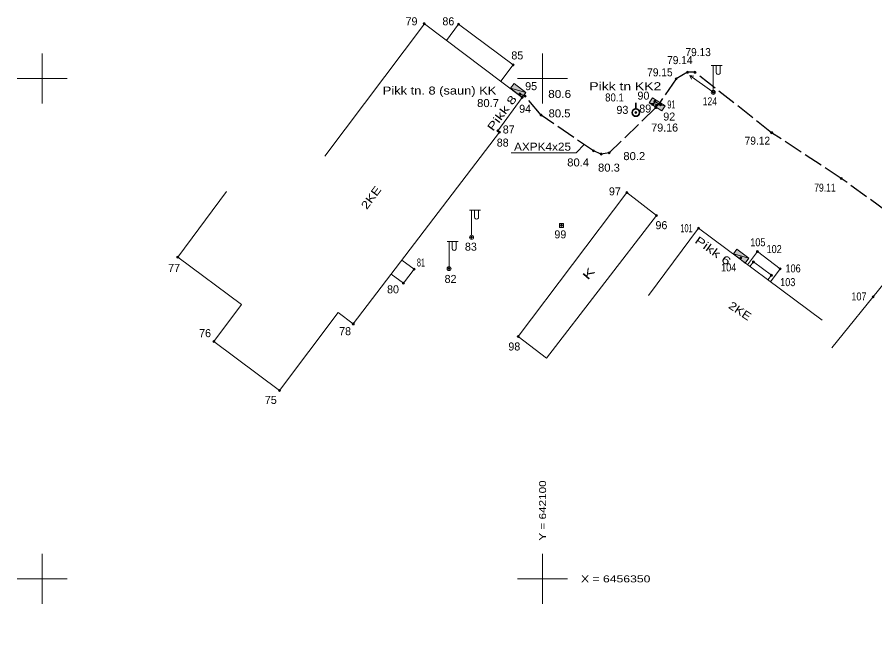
# Model space of a CAD drawing. Extents: x 642048 to 642352, y 6456237 to 6456686.
# Drawn here: x 642047.5 to 642133.2, y 6456344.8 to 6456406.1 of the extents above; entities that cross this region are included whole.
import ezdxf
from ezdxf.enums import TextEntityAlignment as Align

# ---------------------------------------------------------------- set-up
doc = ezdxf.new("R2010")
doc.units = 0
doc.header["$LTSCALE"] = 0.32
doc.header["$PDMODE"] = 32
doc.header["$PDSIZE"] = 0.16
doc.linetypes.add('LONG_DASHED', pattern=[7.5, 6, -1.5])
for name, color, linetype, lineweight in [('1', 7, 'Continuous', 13), ('11', 7, 'Continuous', 13), ('12', 7, 'Continuous', 13), ('2', 7, 'Continuous', 13), ('21', 7, 'Continuous', 13), ('27', 7, 'Continuous', 13), ('28', 7, 'Continuous', 13), ('40', 7, 'Continuous', 35), ('49', 7, 'Continuous', 13), ('54', 7, 'Continuous', 13), ('61', 7, 'Continuous', 13)]:
    doc.layers.add(name, color=color, linetype=linetype, lineweight=lineweight)
doc.layers.add('57', color=7, linetype='Continuous')
doc.layers.add('62', color=7, linetype='Continuous')

msp = doc.modelspace()

# ---------------------------------------------------------------- hatches: boundary and pattern name
at = {"layer": '27'}
for points in [[(642096.78, 6456399.03), (642097.15, 6456399.51), (642098.33, 6456398.59)], [(642096.78, 6456399.03), (642098.33, 6456398.59), (642097.97, 6456398.11)], [(642110.66, 6456397.55), (642110.97, 6456398.06), (642112.25, 6456397.26)], [(642110.66, 6456397.55), (642112.25, 6456397.26), (642111.93, 6456396.76)], [(642119.06, 6456382.47), (642119.42, 6456382.95), (642120.61, 6456382.04)], [(642119.06, 6456382.47), (642120.61, 6456382.04), (642120.25, 6456381.56)]]:
    msp.add_hatch(color=256, dxfattribs=at).paths.add_polyline_path(points)
at = {"layer": '54'}
for points in [[(642088.27, 6456405.47, 1), (642088.07, 6456405.47, 1)], [(642091.71, 6456405.42, 1), (642091.51, 6456405.42, 1)], [(642097.15, 6456401.35, 1), (642096.95, 6456401.35, 1)], [(642114.59, 6456400.61, 1), (642114.39, 6456400.61, 1)], [(642115.32, 6456400.61, 1), (642115.12, 6456400.61, 1)], [(642113.46, 6456399.95, 1), (642113.26, 6456399.95, 1)], [(642117.16, 6456398.6, 1), (642116.96, 6456398.6, 1)], [(642097.82, 6456398.46, 1), (642097.62, 6456398.46, 1)], [(642097.84, 6456398.44, 1), (642097.64, 6456398.44, 1)], [(642098.07, 6456398.11, 1), (642097.87, 6456398.11, 1)], [(642098.35, 6456398.24, 1), (642098.15, 6456398.24, 1)], [(642111.32, 6456397.71, 1), (642111.12, 6456397.71, 1)], [(642111.1, 6456397.39, 1), (642110.9, 6456397.39, 1)], [(642111.4, 6456397.08, 1), (642111.2, 6456397.08, 1)], [(642111.49, 6456397.31, 1), (642111.29, 6456397.31, 1)], [(642111.7, 6456397.44, 1), (642111.5, 6456397.44, 1)], [(642111.89, 6456397.35, 1), (642111.69, 6456397.35, 1)], [(642099.95, 6456396.34, 1), (642099.75, 6456396.34, 1)], [(642109.42, 6456396.59, 1), (642109.22, 6456396.59, 1)], [(642095.64, 6456394.77, 1), (642095.44, 6456394.77, 1)], [(642095.79, 6456394.64, 1), (642095.59, 6456394.64, 1)], [(642122.99, 6456394.58, 1), (642122.79, 6456394.58, 1)], [(642105.19, 6456392.76, 1), (642104.99, 6456392.76, 1)], [(642106.76, 6456392.56, 1), (642106.56, 6456392.56, 1)], [(642105.96, 6456392.45, 1), (642105.76, 6456392.45, 1)], [(642129.95, 6456390, 1), (642129.75, 6456390, 1)], [(642108.51, 6456388.6, 1), (642108.31, 6456388.6, 1)], [(642111.49, 6456386.3, 1), (642111.29, 6456386.3, 1)], [(642101.99, 6456385.32, 1), (642101.79, 6456385.32, 1)], [(642115.69, 6456385.04, 1), (642115.49, 6456385.04, 1)], [(642093.01, 6456384.13, 1), (642092.81, 6456384.13, 1)], [(642121.56, 6456382.71, 1), (642121.36, 6456382.71, 1)], [(642063.64, 6456382.15, 1), (642063.44, 6456382.15, 1)], [(642119.92, 6456382.07, 1), (642119.72, 6456382.07, 1)], [(642121.16, 6456381.67, 1), (642120.96, 6456381.67, 1)], [(642087.27, 6456380.94, 1), (642087.07, 6456380.94, 1)], [(642090.76, 6456381, 1), (642090.56, 6456381, 1)], [(642123.85, 6456380.98, 1), (642123.65, 6456380.98, 1)], [(642122.96, 6456380.33, 1), (642122.76, 6456380.33, 1)], [(642086.19, 6456379.55, 1), (642085.99, 6456379.55, 1)], [(642133.13, 6456378.18, 1), (642132.93, 6456378.18, 1)], [(642081.19, 6456375.47, 1), (642080.99, 6456375.47, 1)], [(642067.25, 6456373.72, 1), (642067.05, 6456373.72, 1)], [(642097.65, 6456374.21, 1), (642097.45, 6456374.21, 1)], [(642073.82, 6456368.81, 1), (642073.62, 6456368.81, 1)]]:
    msp.add_hatch(color=256, dxfattribs=at).paths.add_polyline_path(points)

# ---------------------------------------------------------------- linework, layer by layer
at = {"layer": '1'}
for p, q in [((642078.25, 6456392.23), (642088.19, 6456405.46)), ((642088.19, 6456405.46), (642097.97, 6456398.11)), ((642068.43, 6456388.7), (642063.54, 6456382.15)), ((642110.58, 6456378.31), (642115.59, 6456385.04)), ((642115.59, 6456385.04), (642127.93, 6456375.84)), ((642063.54, 6456382.15), (642069.9, 6456377.4)), ((642120.72, 6456381.22), (642121.06, 6456381.67)), ((642121.06, 6456381.67), (642122.86, 6456380.33)), ((642122.52, 6456379.88), (642122.86, 6456380.33)), ((642069.9, 6456377.4), (642067.15, 6456373.72)), ((642079.56, 6456376.61), (642073.72, 6456368.81)), ((642081.09, 6456375.47), (642079.56, 6456376.61)), ((642067.15, 6456373.72), (642073.72, 6456368.81))]:
    msp.add_line(p, q, dxfattribs=at)
for points in [[(642097.97, 6456398.11), (642095.54, 6456394.77), (642095.69, 6456394.64), (642081.09, 6456375.47)], [(642111.39, 6456386.3), (642108.41, 6456388.6), (642097.55, 6456374.21)]]:
    msp.add_lwpolyline(points, dxfattribs=at)
at = {"layer": '11'}
for p, q in [((642116.86, 6456401.3), (642117.96, 6456401.3)), ((642117.06, 6456401.3), (642117.06, 6456398.8)), ((642117.36, 6456401.3), (642117.36, 6456400.6)), ((642117.76, 6456401.3), (642117.76, 6456400.6)), ((642092.71, 6456386.83), (642093.81, 6456386.83)), ((642092.91, 6456386.83), (642092.91, 6456384.33)), ((642093.21, 6456386.83), (642093.21, 6456386.13)), ((642093.61, 6456386.83), (642093.61, 6456386.13)), ((642090.46, 6456383.7), (642091.56, 6456383.7)), ((642090.66, 6456383.7), (642090.66, 6456381.2)), ((642090.96, 6456383.7), (642090.96, 6456383)), ((642091.36, 6456383.7), (642091.36, 6456383))]:
    msp.add_line(p, q, dxfattribs=at)
for centre in [(642117.06, 6456398.6), (642092.91, 6456384.13), (642090.66, 6456381)]:
    msp.add_circle(centre, 0.2, dxfattribs=at)
for centre in [(642117.56, 6456400.6), (642093.41, 6456386.13), (642091.16, 6456383)]:
    msp.add_arc(centre, 0.2, 179.93931, 0.0607, dxfattribs=at)
at = {"layer": '12'}
msp.add_line((642116.9, 6456398.72), (642114.71, 6456400.3), dxfattribs=at)
msp.add_lwpolyline([(642114.89, 6456399.94), (642114.71, 6456400.3), (642115.11, 6456400.23)], dxfattribs=at)
msp.add_circle((642117.06, 6456398.6), 0.2, dxfattribs=at)
at = {"layer": '2'}
for p, q in [((642090.39, 6456403.8), (642091.61, 6456405.42)), ((642097.05, 6456401.35), (642091.61, 6456405.42)), ((642095.83, 6456399.72), (642097.05, 6456401.35)), ((642100.4, 6456372.06), (642111.39, 6456386.3)), ((642120.48, 6456381.39), (642121.46, 6456382.71)), ((642121.46, 6456382.71), (642123.75, 6456380.98)), ((642085.95, 6456381.85), (642087.17, 6456380.94)), ((642086.09, 6456379.55), (642087.17, 6456380.94)), ((642122.78, 6456379.68), (642123.75, 6456380.98)), ((642084.88, 6456380.45), (642086.09, 6456379.55)), ((642100.4, 6456372.06), (642097.55, 6456374.21))]:
    msp.add_line(p, q, dxfattribs=at)
msp.add_lwpolyline([(642101.68, 6456385.52), (642102.1, 6456385.52), (642102.1, 6456385.12), (642101.68, 6456385.12)], close=True, dxfattribs=at)
at = {"layer": '21', "linetype": 'LONG_DASHED', "lineweight": 25}
for points in [[(642184.71, 6456344.81), (642186.85, 6456348.1), (642186.58, 6456348.67), (642186.17, 6456349.36), (642178.14, 6456355.21), (642169.69, 6456360.83), (642161.39, 6456367.06), (642153.9, 6456372.58), (642145.92, 6456378.7), (642138.19, 6456383.95), (642129.85, 6456390), (642122.89, 6456394.58), (642115.22, 6456400.61), (642114.49, 6456400.61), (642113.36, 6456399.95), (642111.6, 6456397.44)], [(642111.3, 6456397.08), (642106.66, 6456392.56), (642105.86, 6456392.45), (642105.09, 6456392.76), (642099.85, 6456396.34), (642098.25, 6456398.24), (642097.74, 6456398.44)]]:
    msp.add_lwpolyline(points, dxfattribs=at)
at = {"layer": '21'}
msp.add_lwpolyline([(642096.85, 6456392.58), (642103.35, 6456392.58), (642104.19, 6456393.42)], dxfattribs=at)
at = {"layer": '27'}
for points in [[(642096.78, 6456399.03), (642097.15, 6456399.51), (642098.33, 6456398.59)], [(642096.78, 6456399.03), (642098.33, 6456398.59), (642097.97, 6456398.11)], [(642110.66, 6456397.55), (642110.97, 6456398.06), (642112.25, 6456397.26)], [(642110.66, 6456397.55), (642112.25, 6456397.26), (642111.93, 6456396.76)], [(642119.06, 6456382.47), (642119.42, 6456382.95), (642120.61, 6456382.04)], [(642119.06, 6456382.47), (642120.61, 6456382.04), (642120.25, 6456381.56)]]:
    msp.add_lwpolyline(points, close=True, dxfattribs=at)
msp.add_lwpolyline([(642111.79, 6456397.35), (642111.22, 6456397.71), (642111, 6456397.39)], dxfattribs=at)
at = {"layer": '28'}
msp.add_line((642134.14, 6456379.55), (642128.89, 6456373.07), dxfattribs=at)
at = {"layer": '40'}
msp.add_line((642109.32, 6456396.96), (642109.32, 6456397.57), dxfattribs=at)
msp.add_circle((642109.32, 6456396.59), 0.375, dxfattribs=at)
at = {"layer": '54'}
for centre in [(642088.17, 6456405.47), (642091.61, 6456405.42), (642097.05, 6456401.35), (642114.49, 6456400.61), (642115.22, 6456400.61), (642113.36, 6456399.95), (642117.06, 6456398.6), (642097.72, 6456398.46), (642097.74, 6456398.44), (642097.97, 6456398.11), (642098.25, 6456398.24), (642111.22, 6456397.71), (642111, 6456397.39), (642111.3, 6456397.08), (642111.39, 6456397.31), (642111.6, 6456397.44), (642111.79, 6456397.35), (642099.85, 6456396.34), (642109.32, 6456396.59), (642095.54, 6456394.77), (642095.69, 6456394.64), (642122.89, 6456394.58), (642105.09, 6456392.76), (642106.66, 6456392.56), (642105.86, 6456392.45), (642129.85, 6456390), (642108.41, 6456388.6), (642111.39, 6456386.3), (642101.89, 6456385.32), (642115.59, 6456385.04), (642092.91, 6456384.13), (642121.46, 6456382.71), (642063.54, 6456382.15), (642119.82, 6456382.07), (642121.06, 6456381.67), (642087.17, 6456380.94), (642090.66, 6456381), (642123.75, 6456380.98), (642122.86, 6456380.33), (642086.09, 6456379.55), (642133.03, 6456378.18), (642081.09, 6456375.47), (642067.15, 6456373.72), (642097.55, 6456374.21), (642073.72, 6456368.81)]:
    msp.add_circle(centre, 0.1, dxfattribs=at)
for p in [(642088.17, 6456405.47), (642091.61, 6456405.42), (642097.05, 6456401.35), (642114.49, 6456400.61), (642115.22, 6456400.61), (642113.36, 6456399.95), (642117.06, 6456398.6), (642097.72, 6456398.46), (642097.74, 6456398.44), (642097.97, 6456398.11), (642098.25, 6456398.24), (642111.22, 6456397.71), (642111, 6456397.39), (642111.3, 6456397.08), (642111.39, 6456397.31), (642111.6, 6456397.44), (642111.79, 6456397.35), (642099.85, 6456396.34), (642109.32, 6456396.59), (642095.54, 6456394.77), (642095.69, 6456394.64), (642122.89, 6456394.58), (642105.09, 6456392.76), (642106.66, 6456392.56), (642105.86, 6456392.45), (642129.85, 6456390), (642108.41, 6456388.6), (642111.39, 6456386.3), (642101.89, 6456385.32), (642115.59, 6456385.04), (642092.91, 6456384.13), (642121.46, 6456382.71), (642063.54, 6456382.15), (642119.82, 6456382.07), (642121.06, 6456381.67), (642087.17, 6456380.94), (642090.66, 6456381), (642123.75, 6456380.98), (642122.86, 6456380.33), (642086.09, 6456379.55), (642133.03, 6456378.18), (642081.09, 6456375.47), (642067.15, 6456373.72), (642097.55, 6456374.21), (642073.72, 6456368.81)]:
    msp.add_point(p, dxfattribs=at)
at = {"layer": '61'}
for p, q in [((642050, 6456402.5), (642050, 6456397.5)), ((642100, 6456402.5), (642100, 6456397.5)), ((642047.5, 6456400), (642052.5, 6456400)), ((642097.5, 6456400), (642102.5, 6456400)), ((642050, 6456352.5), (642050, 6456347.5)), ((642100, 6456352.5), (642100, 6456347.5)), ((642047.5, 6456350), (642052.5, 6456350)), ((642097.5, 6456350), (642102.5, 6456350))]:
    msp.add_line(p, q, dxfattribs=at)

# ---------------------------------------------------------------- texts
at = {"layer": '21', "width": 1.1}
msp.add_text('AXPK4x25', height=0.8, dxfattribs=at).set_placement((642097.15, 6456392.78))
at = {"layer": '49'}
for s, width, p in [('79.13', 0.95, (642114.27, 6456402.23)), ('79.14', 0.95, (642112.44, 6456401.43)), ('79.15', 0.95, (642110.45, 6456400.21)), ('80.6', 1.1, (642100.56, 6456398.05)), ('80.7', 1.05, (642093.46, 6456397.14)), ('80.1', 0.9, (642106.25, 6456397.7)), ('80.5', 1.05, (642100.6, 6456396.11)), ('79.12', 0.95, (642120.19, 6456393.38)), ('80.2', 1.05, (642108.07, 6456391.84)), ('80.4', 1.05, (642102.46, 6456391.21)), ('80.3', 1.05, (642105.54, 6456390.69)), ('79.11', 0.8, (642127.14, 6456388.69))]:
    msp.add_text(s, height=0.8, dxfattribs=dict(at, width=width)).set_placement(p)
msp.add_text('79.16', height=0.8, dxfattribs=at).set_placement((642110.86, 6456394.69))
at = {"layer": '57'}
for s, width, p in [('Pikk tn KK2', 1.3, (642108.265, 6456398.82)), ('Pikk tn. 8 (saun) KK', 1.2, (642089.705, 6456398.39))]:
    msp.add_text(s, height=0.8, dxfattribs=dict(at, width=width)).set_placement(p, align=Align.CENTER)
for s, height, rotation, width, p in [('Pikk 8', 0.7999, 53.418, 1.4, (642096.26, 6456396.297)), ('2KE', 0.7999, 53.418, 1.25, (642083.187, 6456387.857)), ('Pikk 6', 0.8, 324.586, 1.4, (642116.793, 6456382.461)), ('K', 0.8, 48.475, 1.65, (642104.895, 6456380.245)), ('2KE', 0.8, 326.313, 1.2, (642119.503, 6456376.438))]:
    msp.add_text(s, height=height, rotation=rotation, dxfattribs=dict(at, width=width)).set_placement(p, align=Align.CENTER)
at = {"layer": '57', "width": 1.25}
msp.add_text(' Y = 642100', height=0.7, rotation=90, dxfattribs=at).set_placement((642100.35, 6456353.5))
at = {"layer": '57', "width": 1.3}
msp.add_text(' X = 6456350', height=0.7, dxfattribs=at).set_placement((642103.5, 6456349.65))
at = {"layer": '62'}
for s, p in [('79', (642086.31, 6456405.31)), ('86', (642089.99, 6456405.31)), ('85', (642096.88, 6456401.9)), ('95', (642098.26, 6456398.83)), ('90', (642109.48, 6456397.88)), ('94', (642097.66, 6456396.57)), ('93', (642107.38, 6456396.46)), ('89', (642109.66, 6456396.59)), ('92', (642112.06, 6456395.79)), ('87', (642096.02, 6456394.5)), ('88', (642095.42, 6456393.19)), ('97', (642106.63, 6456388.32)), ('96', (642111.28, 6456384.94)), ('99', (642101.18, 6456384.02)), ('83', (642092.24, 6456382.79)), ('77', (642062.59, 6456380.67)), ('82', (642090.21, 6456379.57)), ('80', (642084.46, 6456378.53)), ('76', (642065.68, 6456374.15)), ('78', (642079.67, 6456374.35)), ('98', (642096.58, 6456372.82)), ('75', (642072.25, 6456367.48))]:
    msp.add_text(s, height=0.8, dxfattribs=at).set_placement(p)
for s, width, p in [('91', 0.6, (642112.46, 6456397)), ('124', 0.8, (642116, 6456397.31)), ('101', 0.6, (642113.77, 6456384.64)), ('105', 0.85, (642120.75, 6456383.23)), ('102', 0.85, (642122.38, 6456382.55)), ('81', 0.6, (642087.44, 6456381.21)), ('104', 0.85, (642117.84, 6456380.72)), ('106', 0.85, (642124.27, 6456380.62)), ('103', 0.85, (642123.74, 6456379.25)), ('107', 0.85, (642130.85, 6456377.82))]:
    msp.add_text(s, height=0.8, dxfattribs=dict(at, width=width)).set_placement(p)

doc.saveas('drawing.dxf')
